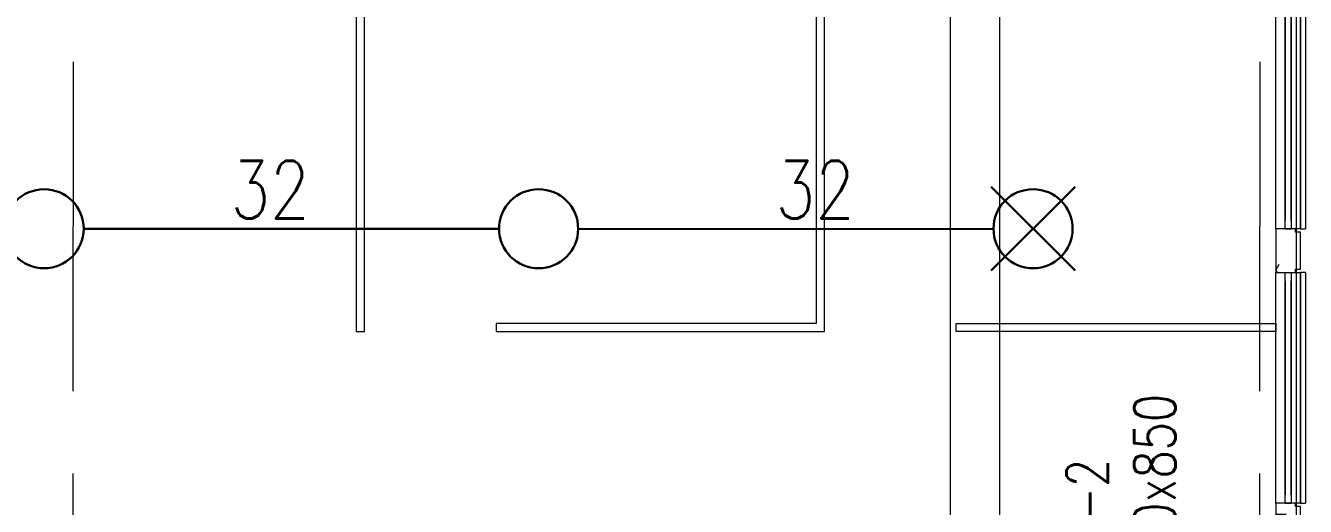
# Model space of a CAD drawing. Header units: millimetres. Extents: x -47219 to 440296, y -79832 to 7189.
# Drawn here: x 13772 to 21537, y -35511 to -32591 of the extents above; entities that cross this region are included whole.
import ezdxf

# ---------------------------------------------------------------- set-up
doc = ezdxf.new("R2010")
doc.units = ezdxf.units.MM
doc.linetypes.add('BLK_2 - 3RD STOREY  LOWER ROOF PLAN-archi clean_25 SEPT 2024$0$IDA - Grid Line', pattern=[3500, 2000, -500, 500, -500])
doc.linetypes.add('HIDDEN2', pattern=[4.7625, 3.175, -1.5875])
for name, color, linetype, lineweight in [('BLK_2 - 3RD STOREY  LOWER ROOF PLAN-archi clean_25 SEPT 2024$0$1599_DB_A_BLK2_HQ_R21-3RD STOREY 230517$0$A-_GENM----_M', 8, 'Continuous', 9), ('BLK_2 - 3RD STOREY  LOWER ROOF PLAN-archi clean_25 SEPT 2024$0$1599_DB_A_BLK2_HQ_R21-3RD STOREY 230517$0$A-_WALL----_H-1', 8, 'Continuous', 9), ('BLK_2 - 3RD STOREY  LOWER ROOF PLAN-archi clean_25 SEPT 2024$0$1599_DB_A_BLK2_HQ_R21-3RD STOREY 230517$0$A-_WIND----_E', 8, 'Continuous', 9), ('BLK_2 - 3RD STOREY  LOWER ROOF PLAN-archi clean_25 SEPT 2024$0$1599_DB_A_BLK2_HQ_R21-3RD STOREY 230517$0$S-_COLN----_E', 8, 'Continuous', 9), ('BLK_2 - 3RD STOREY  LOWER ROOF PLAN-archi clean_25 SEPT 2024$0$A-_FLOR----_E', 8, 'Continuous', 9), ('BLK_2 - 3RD STOREY  LOWER ROOF PLAN-archi clean_25 SEPT 2024$0$A-_GENM----_M', 8, 'Continuous', 9), ('BLK_2 - 3RD STOREY  LOWER ROOF PLAN-archi clean_25 SEPT 2024$0$A-_WALL----_E', 8, 'Continuous', 9), ('BLK_2 - 3RD STOREY  LOWER ROOF PLAN-archi clean_25 SEPT 2024$0$A-_WALL----_E-1', 8, 'Continuous', 18), ('BLK_2 - 3RD STOREY  LOWER ROOF PLAN-archi clean_25 SEPT 2024$0$A-_WIND----_E', 8, 'Continuous', 9), ('BLK_2 - 3RD STOREY  LOWER ROOF PLAN-archi clean_25 SEPT 2024$0$S-_ANOTGRID_E-1', 8, 'BLK_2 - 3RD STOREY  LOWER ROOF PLAN-archi clean_25 SEPT 2024$0$IDA - Grid Line', 9), ('M-_SPRKPIEX_E-', 1, 'Continuous', 30), ('NW_BEAM AND COLUMN', 134, 'Continuous', 5), ('S-_LINE----_N-', 140, 'Continuous', 18), ('S-TEXT', 140, 'Continuous', 18)]:
    doc.layers.add(name, color=color, linetype=linetype, lineweight=lineweight)
doc.layers.add('M-_FIRESPRK_T-', color=7, linetype='Continuous')
doc.layers.add('M-_SPRKBEAM_E-', color=12, linetype='HIDDEN2')
doc.styles.add('RomanS_5', font='romans__.ttf', dxfattribs={"width": 0.8, "height": 250})
doc.styles.add('Simplex', font='SIMPLEX.shx', dxfattribs={"width": 0.8, "height": 2.5})

# ---------------------------------------------------------------- blocks, each defined once
blk = doc.blocks.new('3rd Structure')
at = {"layer": 'NW_BEAM AND COLUMN', "color": 8}
for p, q in [((-8750, -28550), (-8750, -50650)), ((-6950, -50650), (-6950, -28550)), ((-6950, -50650), (-6950, -28550)), ((-9050, -30950), (-9050, -50650))]:
    blk.add_line(p, q, dxfattribs=at)
at = {"layer": 'NW_BEAM AND COLUMN', "color": 8, "linetype": 'Continuous'}
blk.add_line((-6950, -50650), (-6950, -28550), dxfattribs=at)
at = {"layer": 'S-TEXT', "color": 8, "insert": (-8343.5, -39913), "char_height": 250, "width": 2959.115, "attachment_point": 2, "rotation": 90, "line_spacing_factor": 0.983083, "style": 'RomanS_5'}
blk.add_mtext('2-TVB4-2\\P1800/2100x850', dxfattribs=at)
blk = doc.blocks.new('fire0101')
at = {"color": 0, "linetype": 'Continuous'}
blk.add_circle((0, 0), 100, dxfattribs=at)
blk = doc.blocks.new('Under B spk')
for p, q in [((318.2, -318.2), (-318.2, 318.2)), ((318.2, 318.2), (-318.2, -318.2))]:
    blk.add_line(p, q)
blk.add_circle((0, 0), 300)
blk = doc.blocks.new('BLK_2 - 3RD STOREY  LOWER ROOF PLAN-archi clean_25 SEPT 2024$0$IDA - Casement w Top Hung - 2 Panels - 1400L X 1500H - B2-AW02-3436902-BLK 2 3RD STOREY PLAN')
at = {"layer": 'BLK_2 - 3RD STOREY  LOWER ROOF PLAN-archi clean_25 SEPT 2024$0$A-_WIND----_E'}
for p, q in [((-700, 17.5), (700, 17.5)), ((-700, 17.5), (-700, -17.5)), ((-615, 17.5), (-650, 17.5)), ((-650, 17.5), (-25, 17.5)), ((-650, 17.5), (650, 17.5)), ((650, 17.5), (-650, 17.5)), ((-35, 17.5), (-615, 17.5)), ((-615, 17.5), (-60, 17.5)), ((0, 17.5), (-35, 17.5)), ((-24.9, 17.5), (25, 17.5)), ((35, 17.5), (0, 17.5)), ((25, 17.5), (650, 17.5)), ((615, 17.5), (35, 17.5)), ((60, 17.5), (615, 17.5)), ((650, 17.5), (615, 17.5)), ((700, 17.5), (700, -17.5)), ((700, -17.5), (-700, -17.5)), ((-650, -17.5), (-615, -17.5)), ((-25, -17.5), (-650, -17.5)), ((650, -17.5), (-650, -17.5)), ((650, -17.5), (-650, -17.5)), ((-615, -17.5), (-35, -17.5)), ((-60, -17.5), (-615, -17.5)), ((-35, -17.5), (0, -17.5)), ((-24.9, -17.5), (25, -17.5)), ((0, -17.5), (35, -17.5)), ((650, -17.5), (25, -17.5)), ((35, -17.5), (615, -17.5)), ((615, -17.5), (60, -17.5)), ((615, -17.5), (650, -17.5))]:
    blk.add_line(p, q, dxfattribs=at)
blk = doc.blocks.new('BLK_2 - 3RD STOREY  LOWER ROOF PLAN-archi clean_25 SEPT 2024$0$Wall Motif - Type 1-2673879-BLK 2 3RD STOREY PLAN')
at = {"layer": 'BLK_2 - 3RD STOREY  LOWER ROOF PLAN-archi clean_25 SEPT 2024$0$A-_GENM----_M'}
for p, q in [((-575, 105), (825, 105)), ((-575, 105), (-575, 75)), ((-525, 105), (81.1, 105)), ((-481.1, 105), (125, 105)), ((-481.1, 105), (731.1, 105)), ((125, 105), (731.1, 105)), ((168.9, 105), (775, 105)), ((825, 75), (825, 105)), ((825, 75), (-575, 75)), ((81.1, 75), (-525, 75)), ((125, 75), (-481.1, 75)), ((731.1, 75), (-481.1, 75)), ((731.1, 75), (125, 75)), ((775, 75), (168.9, 75))]:
    blk.add_line(p, q, dxfattribs=at)
blk = doc.blocks.new('BLK_2 - 3RD STOREY  LOWER ROOF PLAN-archi clean_25 SEPT 2024$0$1599_DB_A_BLK2_HQ_R21-3RD STOREY 230517$0$Wall Motif - Type 1-2673879-LINKVIEW_BLK2_3RD STOREY')
at = {"layer": 'BLK_2 - 3RD STOREY  LOWER ROOF PLAN-archi clean_25 SEPT 2024$0$1599_DB_A_BLK2_HQ_R21-3RD STOREY 230517$0$A-_GENM----_M'}
for p, q in [((-575, 105), (825, 105)), ((-575, 105), (-575, 75)), ((825, 75), (825, 105)), ((825, 75), (-575, 75))]:
    blk.add_line(p, q, dxfattribs=at)
blk = doc.blocks.new('BLK_2 - 3RD STOREY  LOWER ROOF PLAN-archi clean_25 SEPT 2024$0$1599_DB_A_BLK2_HQ_R21-3RD STOREY 230517$0$IDA - Casement w Top Hung - 2 Panels - 1400L X 1500H - B2-AW02-3436902-LINKVIEW_BLK2_3RD STOREY')
at = {"layer": 'BLK_2 - 3RD STOREY  LOWER ROOF PLAN-archi clean_25 SEPT 2024$0$1599_DB_A_BLK2_HQ_R21-3RD STOREY 230517$0$A-_WIND----_E'}
for p, q in [((-700, 17.5), (700, 17.5)), ((-700, 17.5), (-700, -17.5)), ((700, 17.5), (700, -17.5)), ((700, -17.5), (-700, -17.5))]:
    blk.add_line(p, q, dxfattribs=at)
blk = doc.blocks.new('BLK_2 - 3RD STOREY  LOWER ROOF PLAN-archi clean_25 SEPT 2024$0$sdfsdf')
at = {"layer": 'BLK_2 - 3RD STOREY  LOWER ROOF PLAN-archi clean_25 SEPT 2024$0$1599_DB_A_BLK2_HQ_R21-3RD STOREY 230517$0$S-_COLN----_E'}
h = blk.add_hatch(dxfattribs=at)
h.set_pattern_fill('FP_2', color=256, style=0, pattern_type=2)
h.set_pattern_definition([(0, (-131307.08, -42727.71), (1016, 254), [83.82, -678.18, 83.82, -678.18, -4064]), (0, (-131307.08, -42727.71), (1016, 254), [-1524, 83.82, -1440.18, 83.82, -678.18, -1778]), (0, (-131307.08, -42727.71), (1016, 254), [-3810, 83.82, -424.18, 83.82, -1186.18]), (120, (-130926.08, -42600.71), (-727.9705, 752.8818), [83.82, -678.18, 83.82, -678.18, -4064]), (120, (-130926.08, -42600.71), (-727.9705, 752.8818), [-1524, 83.82, -1440.18, 83.82, -678.18, -1778]), (120, (-130926.08, -42600.71), (-727.9705, 752.8818), [-3810, 83.82, -424.18, 83.82, -1186.18]), (240, (-130799.08, -42092.71), (-288.0295, -1006.8818), [83.82, -678.18, 83.82, -678.18, -4064]), (240, (-130799.08, -42092.71), (-288.0295, -1006.8818), [-1524, 83.82, -1440.18, 83.82, -678.18, -1778]), (240, (-130799.08, -42092.71), (-288.0295, -1006.8818), [-3810, 83.82, -424.18, 83.82, -1186.18])])
h.paths.add_polyline_path([(-109961.4, -78485.7), (-109841.4, -78485.7), (-109841.4, -78465.7), (-109836.4, -78465.7), (-109836.4, -78239), (-109841.4, -78239), (-109841.4, -78219), (-109961.4, -78219)], flags=0)
for p, q in [((-109961.4, -76552.4), (-109961.4, -75152.4)), ((-109811.4, -75152.4), (-109811.4, -76552.4)), ((-109903.6, -76552.4), (-109961.4, -76552.4)), ((-109961.4, -76552.4), (-109961.4, -76819)), ((-109841.4, -76552.4), (-109868.6, -76552.4)), ((-109811.4, -76552.4), (-109841.4, -76552.4)), ((-109841.4, -76572.4), (-109841.4, -76552.4)), ((-109836.4, -76572.4), (-109836.4, -76552.4)), ((-109811.4, -76572.4), (-109841.4, -76572.4)), ((-109836.4, -76799), (-109836.4, -76572.4)), ((-109811.4, -76799), (-109811.4, -76572.4)), ((-109961.4, -76819), (-109903.6, -76819)), ((-109961.4, -78219), (-109961.4, -76819)), ((-109868.6, -76819), (-109841.4, -76819)), ((-109841.4, -76799), (-109811.4, -76799)), ((-109841.4, -76819), (-109841.4, -76799)), ((-109841.4, -76819), (-109811.4, -76819)), ((-109836.4, -76819), (-109836.4, -76799)), ((-109811.4, -76819), (-109811.4, -78219)), ((-109903.6, -78219), (-109961.4, -78219)), ((-109961.4, -78219), (-109961.4, -78485.7)), ((-109841.4, -78219), (-109868.6, -78219)), ((-109811.4, -78219), (-109841.4, -78219)), ((-109841.4, -78239), (-109841.4, -78219)), ((-109811.4, -78239), (-109841.4, -78239)), ((-109836.4, -78239), (-109836.4, -78219)), ((-109836.4, -78465.7), (-109836.4, -78239)), ((-109811.4, -78465.7), (-109811.4, -78239))]:
    blk.add_line(p, q, dxfattribs=at)
for points in [[(-115541.1, -77177.6), (-115491.1, -77177.6), (-115491.1, -74802.4), (-115541.1, -74802.4), (-115541.1, -77127.4), (-115541.1, -77127.4), (-115541.1, -77177.6), (-115491.1, -77177.6), (-115491.1, -74802.4), (-115541.1, -74802.4), (-115541.1, -77127.4), (-115541.1, -77127.4), (-115541.1, -77177.6), (-115491.1, -77177.6), (-115491.1, -74802.4), (-115541.1, -74802.4), (-115541.1, -77127.4), (-115541.1, -77127.4)], [(-114691.1, -77177.4), (-112699.3, -77177.4), (-112699.3, -74802.4), (-112749.3, -74802.4), (-112749.3, -77127.4), (-114691.1, -77127.4), (-114691.1, -77177.4), (-112699.3, -77177.4), (-112699.3, -74802.4), (-112749.3, -74802.4), (-112749.3, -77127.4), (-114691.1, -77127.4), (-114691.1, -77177.4), (-112699.3, -77177.4), (-112699.3, -74802.4), (-112749.3, -74802.4), (-112749.3, -77127.4), (-114691.1, -77127.4)], [(-111899.3, -77127.4), (-109961.4, -77127.4), (-109961.4, -77177.4), (-111899.3, -77177.4)]]:
    blk.add_lwpolyline(points, close=True, dxfattribs=at)
at = {"layer": 'BLK_2 - 3RD STOREY  LOWER ROOF PLAN-archi clean_25 SEPT 2024$0$A-_FLOR----_E'}
for p, q in [((-109836.4, -76819), (-109836.4, -76552.4)), ((-109836.4, -78485.7), (-109836.4, -78219))]:
    blk.add_line(p, q, dxfattribs=at)
at = {"layer": 'BLK_2 - 3RD STOREY  LOWER ROOF PLAN-archi clean_25 SEPT 2024$0$A-_WALL----_E'}
for p, q in [((-109961.4, -76552.4), (-109961.4, -75152.4)), ((-109811.4, -75152.4), (-109811.4, -76552.4)), ((-109841.4, -76552.4), (-109961.4, -76552.4)), ((-109811.4, -76552.4), (-109841.4, -76552.4)), ((-109836.4, -76799), (-109836.4, -76572.4)), ((-109961.4, -76819), (-109841.4, -76819)), ((-109961.4, -78219), (-109961.4, -76819)), ((-109841.4, -76819), (-109811.4, -76819)), ((-109811.4, -76819), (-109811.4, -78219)), ((-109841.4, -78219), (-109961.4, -78219)), ((-109811.4, -78219), (-109841.4, -78219))]:
    blk.add_line(p, q, dxfattribs=at)
at = {"layer": 'BLK_2 - 3RD STOREY  LOWER ROOF PLAN-archi clean_25 SEPT 2024$0$A-_WALL----_E-1'}
for p, q in [((-109841.4, -76552.4), (-109961.4, -76552.4)), ((-109961.4, -76552.4), (-109961.4, -76819)), ((-109841.4, -76572.4), (-109841.4, -76552.4)), ((-109811.4, -76572.4), (-109841.4, -76572.4)), ((-109811.4, -76799), (-109811.4, -76572.4)), ((-109961.4, -76819), (-109841.4, -76819)), ((-109841.4, -76819), (-109841.4, -76799)), ((-109841.4, -76799), (-109811.4, -76799)), ((-109841.4, -78219), (-109961.4, -78219)), ((-109961.4, -78219), (-109961.4, -78485.7)), ((-109841.4, -78239), (-109841.4, -78219))]:
    blk.add_line(p, q, dxfattribs=at)
at = {"layer": 'BLK_2 - 3RD STOREY  LOWER ROOF PLAN-archi clean_25 SEPT 2024$0$1599_DB_A_BLK2_HQ_R21-3RD STOREY 230517$0$S-_COLN----_E'}
for name, p, rotation in [('BLK_2 - 3RD STOREY  LOWER ROOF PLAN-archi clean_25 SEPT 2024$0$1599_DB_A_BLK2_HQ_R21-3RD STOREY 230517$0$IDA - Casement w Top Hung - 2 Panels - 1400L X 1500H - B2-AW02-3436902-LINKVIEW_BLK2_3RD STOREY', (-109886.1, -75852.4), 90), ('BLK_2 - 3RD STOREY  LOWER ROOF PLAN-archi clean_25 SEPT 2024$0$1599_DB_A_BLK2_HQ_R21-3RD STOREY 230517$0$Wall Motif - Type 1-2673879-LINKVIEW_BLK2_3RD STOREY', (-109886.4, -75727.4), 270), ('BLK_2 - 3RD STOREY  LOWER ROOF PLAN-archi clean_25 SEPT 2024$0$1599_DB_A_BLK2_HQ_R21-3RD STOREY 230517$0$IDA - Casement w Top Hung - 2 Panels - 1400L X 1500H - B2-AW02-3436902-LINKVIEW_BLK2_3RD STOREY', (-109886.1, -77519), 90), ('BLK_2 - 3RD STOREY  LOWER ROOF PLAN-archi clean_25 SEPT 2024$0$1599_DB_A_BLK2_HQ_R21-3RD STOREY 230517$0$Wall Motif - Type 1-2673879-LINKVIEW_BLK2_3RD STOREY', (-109886.4, -77394), 270)]:
    blk.add_blockref(name, p, dxfattribs=dict(at, rotation=rotation))
at = {"layer": 'BLK_2 - 3RD STOREY  LOWER ROOF PLAN-archi clean_25 SEPT 2024$0$A-_GENM----_M', "rotation": 270}
for p in [(-109886.4, -75727.4), (-109886.4, -77394)]:
    blk.add_blockref('BLK_2 - 3RD STOREY  LOWER ROOF PLAN-archi clean_25 SEPT 2024$0$Wall Motif - Type 1-2673879-BLK 2 3RD STOREY PLAN', p, dxfattribs=at)
at = {"layer": 'BLK_2 - 3RD STOREY  LOWER ROOF PLAN-archi clean_25 SEPT 2024$0$A-_WIND----_E', "rotation": 90}
for p in [(-109886.1, -75852.4), (-109886.1, -77519)]:
    blk.add_blockref('BLK_2 - 3RD STOREY  LOWER ROOF PLAN-archi clean_25 SEPT 2024$0$IDA - Casement w Top Hung - 2 Panels - 1400L X 1500H - B2-AW02-3436902-BLK 2 3RD STOREY PLAN', p, dxfattribs=at)
blk = doc.blocks.new('BLK_2 - 3RD STOREY  LOWER ROOF PLAN-archi clean_25 SEPT 2024')
at = {"layer": 'BLK_2 - 3RD STOREY  LOWER ROOF PLAN-archi clean_25 SEPT 2024$0$1599_DB_A_BLK2_HQ_R21-3RD STOREY 230517$0$A-_WALL----_H-1'}
h = blk.add_hatch(dxfattribs=at)
h.set_pattern_fill('FP_2', color=256, style=0, pattern_type=2)
h.set_pattern_definition([(0, (-131307.08, -42727.71), (1016, 254), [83.82, -678.18, 83.82, -678.18, -4064]), (0, (-131307.08, -42727.71), (1016, 254), [-1524, 83.82, -1440.18, 83.82, -678.18, -1778]), (0, (-131307.08, -42727.71), (1016, 254), [-3810, 83.82, -424.18, 83.82, -1186.18]), (120, (-130926.08, -42600.71), (-727.9705, 752.8818), [83.82, -678.18, 83.82, -678.18, -4064]), (120, (-130926.08, -42600.71), (-727.9705, 752.8818), [-1524, 83.82, -1440.18, 83.82, -678.18, -1778]), (120, (-130926.08, -42600.71), (-727.9705, 752.8818), [-3810, 83.82, -424.18, 83.82, -1186.18]), (240, (-130799.08, -42092.71), (-288.0295, -1006.8818), [83.82, -678.18, 83.82, -678.18, -4064]), (240, (-130799.08, -42092.71), (-288.0295, -1006.8818), [-1524, 83.82, -1440.18, 83.82, -678.18, -1778]), (240, (-130799.08, -42092.71), (-288.0295, -1006.8818), [-3810, 83.82, -424.18, 83.82, -1186.18])])
h.paths.add_polyline_path([(-109841.4, -76819), (-109841.4, -76799), (-109836.4, -76799), (-109836.4, -76572.4), (-109841.4, -76572.4), (-109841.4, -76552.4), (-109961.4, -76552.4), (-109961.4, -76819), (-109868.6, -76819)], flags=0)
at = {"layer": 'BLK_2 - 3RD STOREY  LOWER ROOF PLAN-archi clean_25 SEPT 2024$0$A-_WALL----_E'}
h = blk.add_hatch(dxfattribs=at)
h.set_pattern_fill('FP_2', color=256, style=0, pattern_type=2)
h.set_pattern_definition([(0, (0, 0), (1016, 254), [83.82, -678.18, 83.82, -678.18, -4064]), (0, (0, 0), (1016, 254), [-1524, 83.82, -1440.18, 83.82, -678.18, -1778]), (0, (0, 0), (1016, 254), [-3810, 83.82, -424.18, 83.82, -1186.18]), (120, (381, 127), (-727.97045, 752.8818), [83.82, -678.18, 83.82, -678.18, -4064]), (120, (381, 127), (-727.97045, 752.8818), [-1524, 83.82, -1440.18, 83.82, -678.18, -1778]), (120, (381, 127), (-727.97045, 752.8818), [-3810, 83.82, -424.18, 83.82, -1186.18]), (240, (508, 635), (-288.02955, -1006.8818), [83.82, -678.18, 83.82, -678.18, -4064]), (240, (508, 635), (-288.02955, -1006.8818), [-1524, 83.82, -1440.18, 83.82, -678.18, -1778]), (240, (508, 635), (-288.02955, -1006.8818), [-3810, 83.82, -424.18, 83.82, -1186.18])])
h.paths.add_polyline_path([(-109841.4, -87202.4), (-109841.4, -87182.4), (-109836.4, -87182.4), (-109836.4, -87005.7), (-109841.4, -87005.7), (-109841.4, -86985.7), (-109961.4, -86985.7), (-109961.4, -87202.4), (-109868.6, -87202.4)])
h.paths.add_polyline_path([(-109841.4, -85585.7), (-109841.4, -85565.7), (-109836.4, -85565.7), (-109836.4, -85389), (-109841.4, -85389), (-109841.4, -85369), (-109961.4, -85369), (-109961.4, -85585.7), (-109868.6, -85585.7)])
h.paths.add_polyline_path([(-109961.4, -83969), (-109841.4, -83969), (-109841.4, -83949), (-109836.4, -83949), (-109836.4, -83772.4), (-109841.4, -83772.4), (-109841.4, -83752.4), (-109961.4, -83752.4)])
h.paths.add_polyline_path([(-109903.6, -80152.4), (-109841.4, -80152.4), (-109841.4, -80132.4), (-109836.4, -80132.4), (-109836.4, -79905.7), (-109841.4, -79905.7), (-109841.4, -79885.7), (-109961.4, -79885.7), (-109961.4, -80152.4)])
h.paths.add_polyline_path([(-109841.4, -78485.7), (-109841.4, -78465.7), (-109836.4, -78465.7), (-109836.4, -78239), (-109841.4, -78239), (-109841.4, -78219), (-109961.4, -78219), (-109961.4, -78485.7), (-109868.6, -78485.7)])
h.paths.add_polyline_path([(-109961.4, -76819), (-109841.4, -76819), (-109841.4, -76799), (-109836.4, -76799), (-109836.4, -76572.4), (-109841.4, -76572.4), (-109841.4, -76552.4), (-109961.4, -76552.4)])
h.paths.add_polyline_path([(-109841.4, -72952.4), (-109841.4, -72932.4), (-109836.4, -72932.4), (-109836.4, -72755.7), (-109841.4, -72755.7), (-109841.4, -72735.7), (-109961.4, -72735.7), (-109961.4, -72952.4), (-109868.6, -72952.4)])
h.paths.add_polyline_path([(-109868.6, -71335.7), (-109841.4, -71335.7), (-109841.4, -71315.7), (-109836.4, -71315.7), (-109836.4, -71139), (-109841.4, -71139), (-109841.4, -71119), (-109961.4, -71119), (-109961.4, -71335.7), (-109898.6, -71335.7)])
h.paths.add_polyline_path([(-109961.4, -69719), (-109841.4, -69719), (-109841.4, -69699), (-109836.4, -69699), (-109836.4, -69522.4), (-109841.4, -69522.4), (-109841.4, -69502.4), (-109961.4, -69502.4)])
at = {"layer": 'BLK_2 - 3RD STOREY  LOWER ROOF PLAN-archi clean_25 SEPT 2024$0$S-_ANOTGRID_E-1'}
for p, q in [((-117234.4, -37038.2), (-117286.4, -122559.3)), ((-110034.4, -37038.2), (-110086.4, -122559.3))]:
    blk.add_line(p, q, dxfattribs=at)
at = {"layer": 'BLK_2 - 3RD STOREY  LOWER ROOF PLAN-archi clean_25 SEPT 2024$0$A-_WALL----_E'}
blk.add_blockref('BLK_2 - 3RD STOREY  LOWER ROOF PLAN-archi clean_25 SEPT 2024$0$sdfsdf', (0, 0), dxfattribs=at)

msp = doc.modelspace()

# ---------------------------------------------------------------- linework, layer by layer
at = {"layer": 'M-_SPRKBEAM_E-'}
msp.add_line((17124.7, -33824.9), (19644.7, -33824.9), dxfattribs=at)
at = {"layer": 'M-_SPRKPIEX_E-'}
msp.add_line((14124.7, -33824.9), (16644.7, -33824.9), dxfattribs=at)

# ---------------------------------------------------------------- block references
msp.add_blockref('BLK_2 - 3RD STOREY  LOWER ROOF PLAN-archi clean_25 SEPT 2024', (131318.5, 42727.7), dxfattribs=at)
at = {"layer": 'M-_SPRKPIEX_E-', "xscale": 2.4, "yscale": 2.4, "zscale": 2.4, "rotation": 258.865011862231}
for p in [(13884.7, -33824.9), (16884.7, -33824.9)]:
    msp.add_blockref('fire0101', p, dxfattribs=at)
at = {"layer": 'M-_SPRKPIEX_E-', "xscale": 0.8, "yscale": 0.8, "zscale": 0.8}
msp.add_blockref('Under B spk', (19884.7, -33824.9), dxfattribs=at)
at = {"layer": 'S-_LINE----_N-'}
msp.add_blockref('3rd Structure', (28432.1, 3975.3), dxfattribs=at)

# ---------------------------------------------------------------- texts
at = {"layer": 'M-_FIRESPRK_T-', "style": 'Simplex', "width": 0.8}
for p in [(15015.3, -33761.7), (18323.2, -33761.7)]:
    msp.add_text('32', height=350, dxfattribs=at).set_placement(p)

doc.saveas('drawing.dxf')
